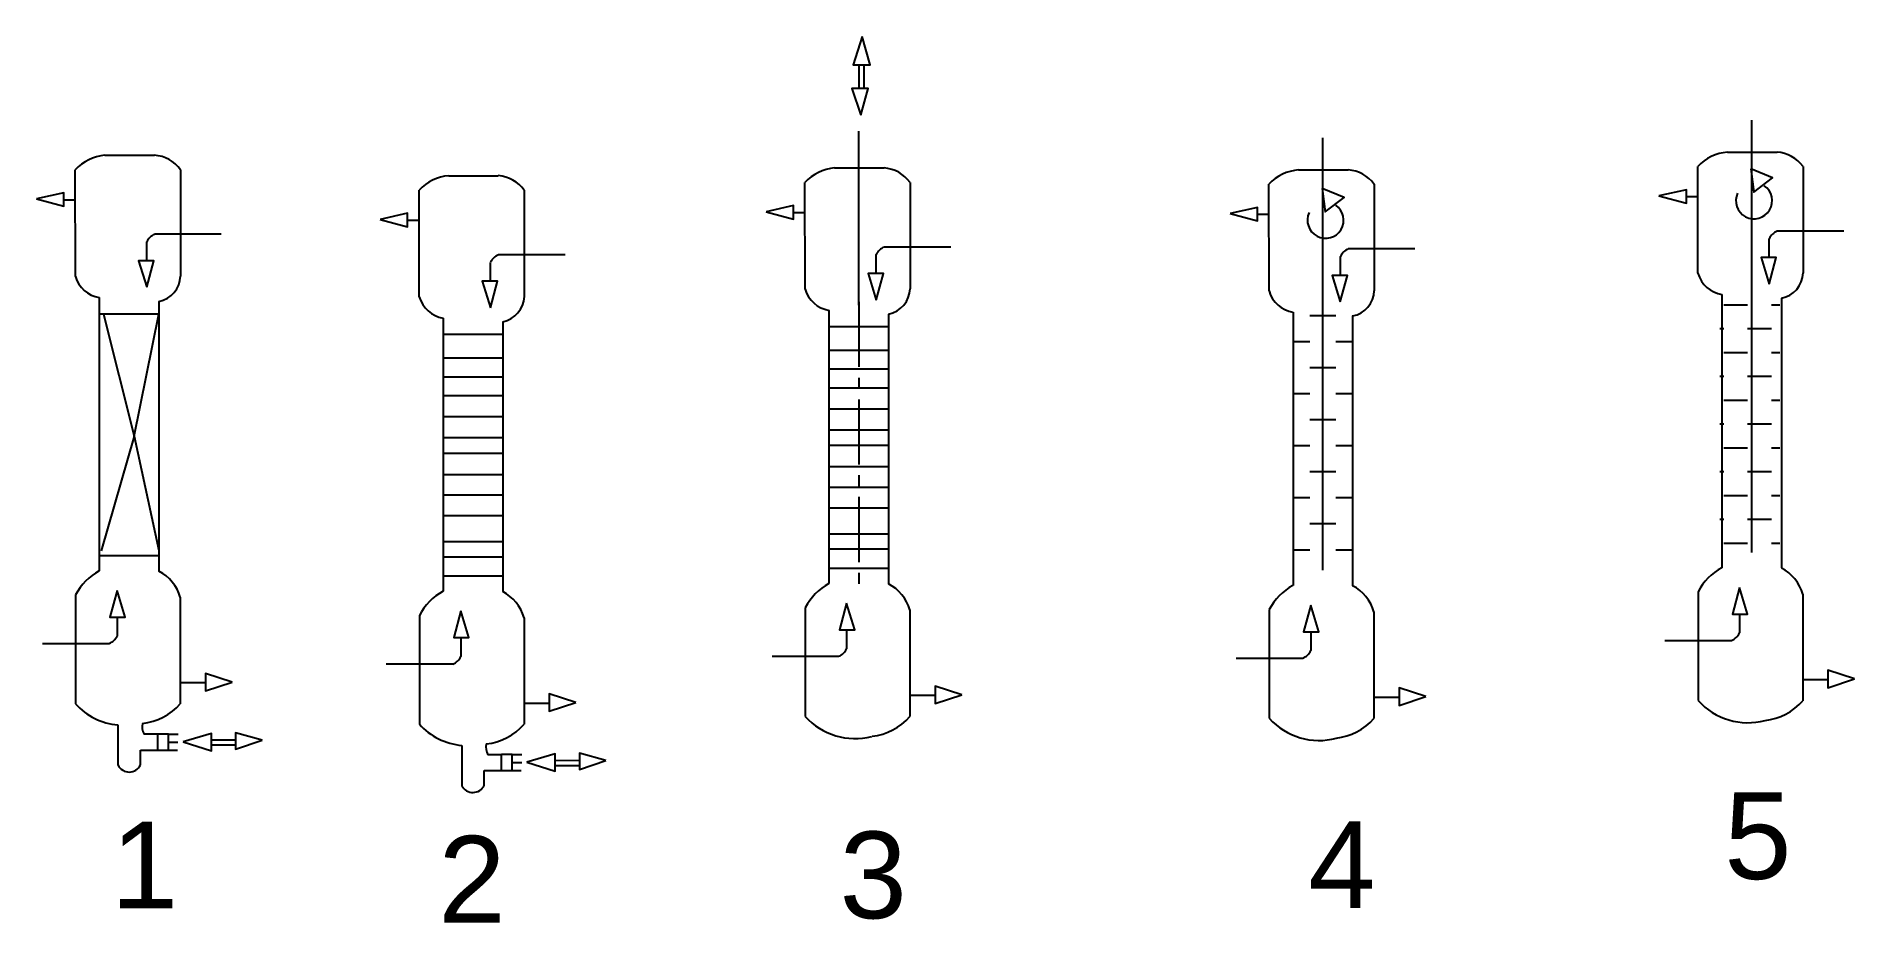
# Model space of a CAD drawing. Header units: inches. Extents: x 7.2 to 28.2, y 4.7 to 14.9.
import ezdxf

# ---------------------------------------------------------------- set-up
doc = ezdxf.new("R2010")
doc.units = ezdxf.units.IN
doc.header["$MEASUREMENT"] = 0
doc.linetypes.add('CENTER2', pattern=[1.125, 0.75, -0.125, 0.125, -0.125])
doc.styles.get("Standard").update_dxf_attribs({"font": 'arial.ttf'})

# ---------------------------------------------------------------- blocks, each defined once
blk = doc.blocks.new('*U4')
at = {"color": 0, "linetype": 'CENTER2', "transparency": 16777216}
blk.add_line((0, 1.685), (0, -1.685), dxfattribs=at)

msp = doc.modelspace()

# ---------------------------------------------------------------- hatches: boundary and pattern name
h = msp.add_hatch()
h.set_pattern_fill('DASH', color=256, scale=2.2)
h.paths.add_polyline_path([(26.631, 11.897), (27.322, 11.913), (27.322, 9), (26.631, 8.984)])
h = msp.add_hatch()
h.set_pattern_fill('DASH', color=256, scale=2.4)
h.paths.add_polyline_path([(21.714, 11.698), (22.404, 11.714), (22.404, 8.8), (21.714, 8.784)])

# ---------------------------------------------------------------- linework, layer by layer
for p, q in [((16.7, 14.592), (16.7, 14.313)), ((16.758, 14.592), (16.758, 14.313)), ((26.998, 8.967), (26.998, 13.955)), ((16.7, 11.82), (16.7, 13.828)), ((22.051, 8.763), (22.051, 13.75)), ((8.006, 13.549), (8.577, 13.549)), ((26.719, 13.585), (27.29, 13.585)), ((7.665, 12.152), (7.663, 13.382)), ((8.877, 13.382), (8.877, 12.155)), ((11.971, 13.313), (12.542, 13.313)), ((16.08, 12.005), (16.078, 13.236)), ((16.421, 13.402), (16.992, 13.402)), ((17.292, 13.235), (17.293, 12.009)), ((21.432, 11.984), (21.43, 13.214)), ((21.772, 13.381), (22.344, 13.381)), ((22.644, 13.214), (22.644, 11.987)), ((26.378, 12.188), (26.376, 13.418)), ((27.59, 13.418), (27.59, 12.191)), ((7.664, 13.032), (7.529, 13.032)), ((11.63, 11.916), (11.628, 13.147)), ((12.842, 13.146), (12.842, 11.92)), ((26.377, 13.068), (26.242, 13.068)), ((11.629, 12.797), (11.494, 12.797)), ((16.079, 12.886), (15.945, 12.886)), ((21.43, 12.864), (21.296, 12.864)), ((9.347, 12.637), (8.578, 12.637)), ((27.2, 12.369), (27.2, 12.586)), ((28.06, 12.673), (27.291, 12.673)), ((8.487, 12.333), (8.487, 12.55)), ((13.312, 12.401), (12.543, 12.401)), ((16.902, 12.186), (16.902, 12.404)), ((17.762, 12.49), (16.993, 12.49)), ((22.254, 12.164), (22.254, 12.382)), ((23.114, 12.469), (22.345, 12.469)), ((12.452, 12.097), (12.452, 12.314)), ((7.941, 11.907), (7.941, 8.756)), ((8.628, 11.864), (8.628, 8.753)), ((16.356, 11.76), (16.356, 8.61)), ((26.654, 11.942), (26.654, 8.792)), ((27.341, 11.9), (27.341, 8.789)), ((8.628, 11.717), (7.941, 11.717)), ((7.99, 11.717), (8.342, 10.311)), ((8.342, 10.311), (8.628, 11.717)), ((11.906, 11.671), (11.906, 8.521)), ((12.593, 11.629), (12.593, 8.517)), ((17.043, 11.57), (16.356, 11.57)), ((17.043, 11.718), (17.043, 8.606)), ((21.708, 11.738), (21.708, 8.588)), ((22.395, 11.696), (22.395, 8.585)), ((12.593, 11.481), (11.906, 11.481)), ((11.906, 11.213), (12.593, 11.213)), ((16.356, 11.302), (17.043, 11.302)), ((11.906, 10.995), (12.593, 10.995)), ((16.356, 11.084), (17.043, 11.084)), ((11.906, 10.778), (12.593, 10.778)), ((16.356, 10.867), (17.043, 10.867)), ((11.906, 10.535), (12.593, 10.535)), ((16.356, 10.625), (17.043, 10.625)), ((8.342, 10.311), (7.961, 8.988)), ((8.342, 10.311), (8.628, 8.989)), ((11.906, 10.294), (12.593, 10.294)), ((16.356, 10.384), (17.043, 10.384)), ((11.906, 10.115), (12.593, 10.115)), ((16.356, 10.204), (17.043, 10.204)), ((11.906, 9.869), (12.593, 9.869)), ((16.356, 9.959), (17.043, 9.959)), ((16.356, 9.72), (17.043, 9.72)), ((11.906, 9.631), (12.593, 9.631)), ((16.356, 9.484), (17.043, 9.484)), ((11.906, 9.395), (12.593, 9.395)), ((11.906, 9.093), (12.593, 9.093)), ((16.356, 9.182), (17.043, 9.182)), ((8.628, 8.931), (7.941, 8.931)), ((11.906, 8.919), (12.593, 8.919)), ((16.356, 9.009), (17.043, 9.009)), ((12.593, 8.695), (11.906, 8.695)), ((17.043, 8.785), (16.356, 8.785)), ((7.667, 8.478), (7.667, 7.224)), ((8.874, 8.451), (8.874, 7.222)), ((26.38, 8.514), (26.38, 7.26)), ((27.587, 8.487), (27.587, 7.258)), ((8.145, 8.221), (8.145, 8.004)), ((11.632, 8.242), (11.632, 6.988)), ((12.839, 8.215), (12.839, 6.987)), ((16.082, 8.331), (16.082, 7.077)), ((17.29, 8.305), (17.29, 7.076)), ((21.434, 8.31), (21.434, 7.056)), ((22.641, 8.283), (22.641, 7.054)), ((26.858, 8.257), (26.858, 8.04)), ((12.11, 7.986), (12.11, 7.768)), ((16.56, 8.075), (16.56, 7.857)), ((21.912, 8.053), (21.912, 7.836)), ((7.285, 7.917), (8.054, 7.917)), ((15.7, 7.771), (16.469, 7.771)), ((25.998, 7.953), (26.767, 7.953)), ((11.25, 7.682), (12.019, 7.682)), ((21.052, 7.749), (21.821, 7.749)), ((8.874, 7.467), (9.156, 7.467)), ((27.587, 7.503), (27.869, 7.503)), ((12.839, 7.231), (13.121, 7.231)), ((17.29, 7.321), (17.572, 7.321)), ((22.641, 7.299), (22.923, 7.299)), ((8.156, 6.979), (8.156, 6.514)), ((8.616, 6.871), (8.456, 6.871)), ((8.739, 6.873), (8.616, 6.873)), ((8.616, 6.688), (8.616, 6.871)), ((8.739, 6.688), (8.739, 6.873)), ((8.739, 6.873), (8.849, 6.873)), ((8.739, 6.781), (8.847, 6.781)), ((9.233, 6.807), (9.513, 6.806)), ((9.233, 6.749), (9.513, 6.749)), ((12.121, 6.743), (12.121, 6.278)), ((8.415, 6.518), (8.415, 6.688)), ((8.415, 6.688), (8.616, 6.688)), ((8.616, 6.688), (8.739, 6.688)), ((8.739, 6.688), (8.841, 6.688)), ((12.581, 6.635), (12.422, 6.636)), ((12.704, 6.638), (12.581, 6.638)), ((12.581, 6.453), (12.581, 6.635)), ((12.704, 6.453), (12.704, 6.638)), ((12.704, 6.638), (12.815, 6.638)), ((12.704, 6.545), (12.812, 6.545)), ((13.199, 6.571), (13.478, 6.57)), ((13.199, 6.513), (13.478, 6.513)), ((12.38, 6.282), (12.38, 6.453)), ((12.38, 6.453), (12.581, 6.453)), ((12.581, 6.453), (12.704, 6.453)), ((12.704, 6.453), (12.806, 6.453))]:
    msp.add_line(p, q)
for points in [[(16.737, 14.92), (16.634, 14.592), (16.833, 14.592)], [(16.723, 14.013), (16.808, 14.319), (16.619, 14.319)], [(26.987, 13.392), (27.022, 13.122), (27.238, 13.288)], [(7.215, 13.045), (7.532, 12.96), (7.532, 13.117)], [(22.045, 13.166), (22.08, 12.896), (22.297, 13.062)], [(25.928, 13.081), (26.245, 12.996), (26.245, 13.152)], [(11.18, 12.809), (11.497, 12.724), (11.497, 12.881)], [(15.63, 12.898), (15.947, 12.813), (15.947, 12.97)], [(20.982, 12.877), (21.299, 12.792), (21.299, 12.948)], [(8.487, 12.026), (8.569, 12.333), (8.393, 12.333)], [(16.902, 11.879), (16.984, 12.186), (16.808, 12.186)], [(22.253, 11.857), (22.336, 12.164), (22.16, 12.164)], [(27.199, 12.062), (27.282, 12.369), (27.106, 12.369)], [(12.452, 11.79), (12.534, 12.097), (12.358, 12.097)], [(8.145, 8.529), (8.063, 8.221), (8.238, 8.221)], [(26.858, 8.564), (26.776, 8.257), (26.951, 8.257)], [(12.11, 8.293), (12.028, 7.986), (12.203, 7.986)], [(16.56, 8.382), (16.478, 8.075), (16.654, 8.075)], [(21.912, 8.36), (21.83, 8.053), (22.005, 8.053)], [(9.472, 7.473), (9.164, 7.574), (9.164, 7.373)], [(28.185, 7.509), (27.877, 7.61), (27.877, 7.408)], [(17.887, 7.327), (17.579, 7.427), (17.579, 7.226)], [(23.239, 7.305), (22.931, 7.406), (22.931, 7.204)], [(13.437, 7.237), (13.129, 7.338), (13.129, 7.137)], [(8.906, 6.785), (9.233, 6.682), (9.233, 6.881)], [(9.818, 6.804), (9.513, 6.889), (9.513, 6.7)], [(12.871, 6.549), (13.199, 6.447), (13.199, 6.646)], [(13.783, 6.569), (13.478, 6.653), (13.478, 6.465)]]:
    msp.add_lwpolyline(points, close=True)
for centre, radius, start, end in [((8.047, 13.028), 0.522, 94.5524, 137.323), ((8.546, 13.142), 0.409, 36.0351, 85.6475), ((26.76, 13.064), 0.522, 94.5524, 137.323), ((27.259, 13.177), 0.409, 36.0351, 85.6475), ((12.012, 12.793), 0.522, 94.5524, 137.323), ((12.511, 12.906), 0.409, 36.0351, 85.6475), ((16.462, 12.882), 0.522, 94.5524, 137.323), ((16.961, 12.995), 0.409, 36.0351, 85.6475), ((21.814, 12.86), 0.522, 94.5524, 137.323), ((22.313, 12.973), 0.409, 36.0351, 85.6475), ((27.025, 13.025), 0.209, 155.0341, 55.9613), ((22.083, 12.8), 0.209, 155.0341, 55.9613), ((8.643, 12.477), 0.172, 112.0933, 154.9641), ((27.356, 12.513), 0.172, 112.0933, 154.9641), ((12.608, 12.242), 0.172, 112.0933, 154.9641), ((17.058, 12.331), 0.172, 112.0933, 154.9641), ((22.41, 12.309), 0.172, 112.0933, 154.9641), ((26.714, 12.288), 0.351, 196.6381, 260.0903), ((27.282, 12.203), 0.309, 281.058, 357.8038), ((8.001, 12.253), 0.351, 196.6381, 260.0903), ((8.569, 12.167), 0.309, 281.058, 357.8038), ((16.417, 12.106), 0.351, 196.6381, 260.0903), ((16.984, 12.021), 0.309, 281.058, 357.8038), ((21.768, 12.084), 0.351, 196.6381, 260.0903), ((22.336, 11.999), 0.309, 281.058, 357.8038), ((11.966, 12.017), 0.351, 196.6381, 260.0903), ((12.534, 11.932), 0.309, 281.058, 357.8038), ((8.261, 8.168), 0.67, 118.5655, 152.4413), ((8.389, 8.306), 0.507, 16.5978, 61.8015), ((16.676, 8.021), 0.67, 118.5655, 152.4413), ((16.804, 8.16), 0.507, 16.5978, 61.8015), ((26.974, 8.204), 0.67, 118.5655, 152.4413), ((27.102, 8.342), 0.507, 16.5978, 61.8015), ((12.226, 7.932), 0.67, 118.5655, 152.4413), ((12.354, 8.071), 0.507, 16.5978, 61.8015), ((22.028, 8), 0.67, 118.5655, 152.4413), ((22.156, 8.138), 0.507, 16.5978, 61.8015), ((7.989, 8.077), 0.172, 292.0933, 334.9641), ((26.702, 8.113), 0.172, 292.0933, 334.9641), ((11.954, 7.841), 0.172, 292.0933, 334.9641), ((16.404, 7.93), 0.172, 292.0933, 334.9641), ((21.756, 7.909), 0.172, 292.0933, 334.9641), ((8.216, 7.708), 0.732, 221.4202, 265.3038), ((8.365, 7.671), 0.679, 276.2335, 318.6415), ((26.953, 7.775), 0.77, 221.9732, 285.0514), ((27.078, 7.707), 0.679, 276.2335, 318.6415), ((8.622, 6.959), 0.187, 168.5023, 207.8006), ((12.181, 7.473), 0.732, 221.4202, 265.3038), ((12.33, 7.435), 0.679, 276.2335, 318.6415), ((16.654, 7.591), 0.769, 221.9539, 284.7105), ((16.78, 7.524), 0.679, 276.2335, 318.6415), ((22.007, 7.57), 0.77, 221.9628, 285.2103), ((22.132, 7.503), 0.679, 276.2335, 318.6415), ((12.587, 6.723), 0.187, 168.5023, 207.8006), ((8.285, 6.581), 0.145, 207.7065, 334.0396), ((12.25, 6.345), 0.145, 207.7065, 334.0396)]:
    msp.add_arc(centre, radius, start, end)

# ---------------------------------------------------------------- block references
at = {"linetype": 'CENTER2'}
msp.add_blockref('*U4', (16.7, 10.173), dxfattribs=at)

# ---------------------------------------------------------------- texts
at = {"char_height": 1, "attachment_point": 1}
for s, insert in [('5', (26.681, 6.202)), ('1', (8.074, 5.862)), ('2', (11.85, 5.699)), ('3', (16.478, 5.749)), ('4', (21.883, 5.866))]:
    msp.add_mtext_dynamic_manual_height_columns(s, width=0.6921, gutter_width=1, heights=[0], dxfattribs=dict(at, insert=insert))

doc.saveas('drawing.dxf')
